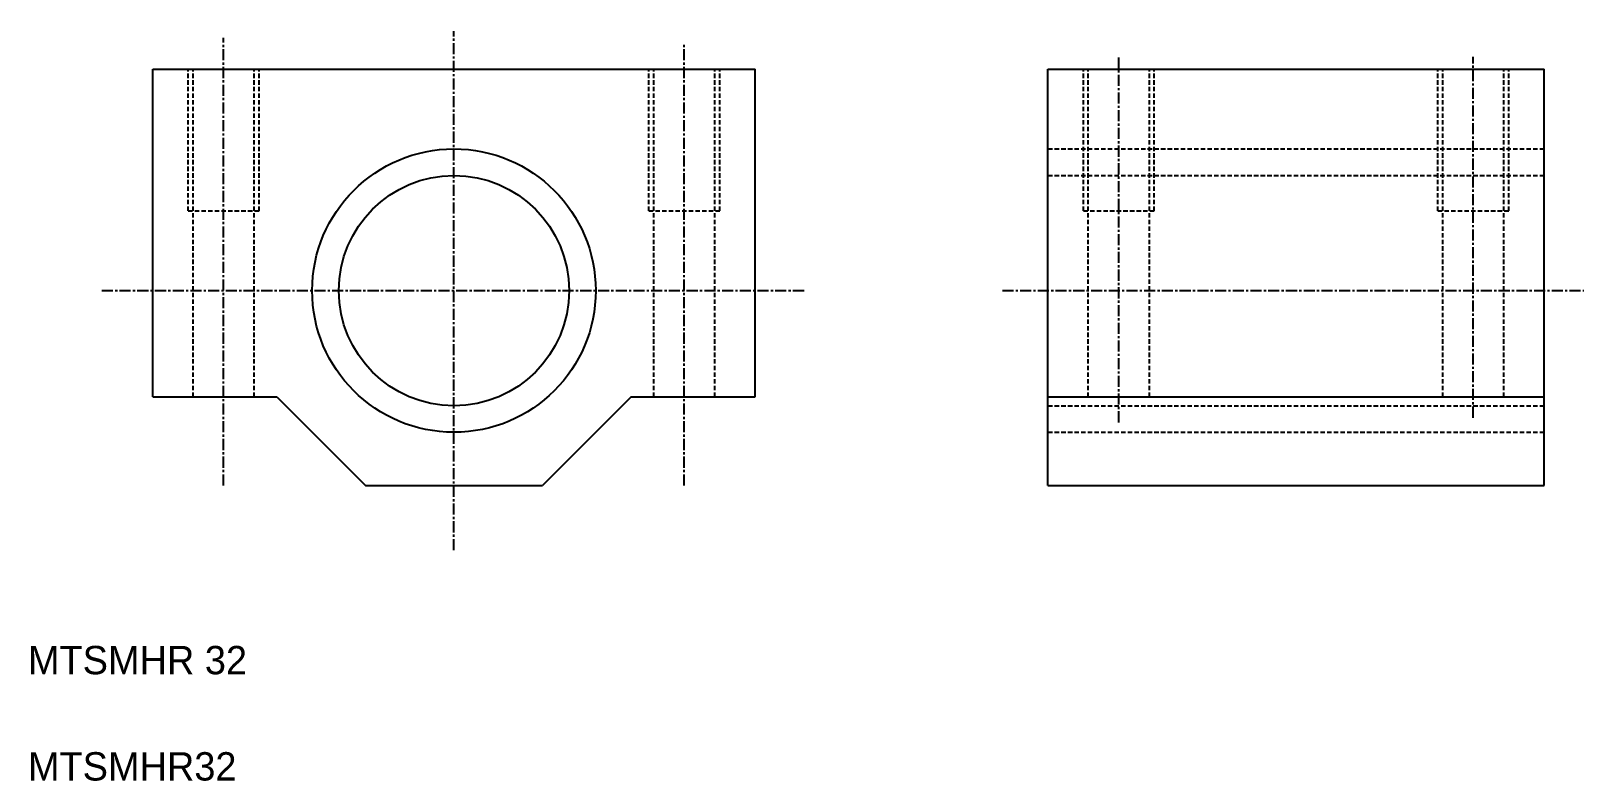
# Model space of a CAD drawing. Extents: x 52 to 227, y 203 to 288.
import ezdxf

# ---------------------------------------------------------------- set-up
doc = ezdxf.new("R2010")
doc.units = 0
doc.linetypes.add('CENTER', pattern=[2, 1.25, -0.25, 0.25, -0.25])
doc.linetypes.add('DASHED', pattern=[0.75, 0.5, -0.25])
doc.layers.get('0').update_dxf_attribs({"linetype": 'CONTINUOUS'})
doc.layers.add('CENTER', color=1, linetype='CENTER')

msp = doc.modelspace()

# ---------------------------------------------------------------- linework, layer by layer
at = {"color": 7, "linetype": 'CONTINUOUS'}
for p, q in [((65.54, 246.39), (65.54, 283.4)), ((65.54, 283.39), (133.54, 283.39)), ((133.54, 246.39), (133.54, 283.4)), ((166.58, 236.39), (166.58, 283.39)), ((166.58, 283.39), (222.58, 283.39)), ((222.58, 236.39), (222.58, 283.4)), ((65.54, 246.39), (79.54, 246.39)), ((79.54, 246.39), (89.54, 236.39)), ((119.54, 246.39), (109.54, 236.39)), ((119.54, 246.39), (133.54, 246.39)), ((166.58, 246.39), (222.58, 246.39)), ((89.54, 236.39), (109.54, 236.39)), ((166.58, 236.39), (222.58, 236.39))]:
    msp.add_line(p, q, dxfattribs=at)
at = {"color": 3, "linetype": 'DASHED'}
for p, q in [((69.54, 267.39), (69.54, 283.39)), ((70.09, 246.39), (70.09, 283.39)), ((76.99, 246.39), (76.99, 283.39)), ((77.54, 267.39), (77.54, 283.39)), ((121.54, 267.39), (121.54, 283.39)), ((122.09, 246.39), (122.09, 283.39)), ((128.99, 246.39), (128.99, 283.39)), ((129.54, 267.39), (129.54, 283.39)), ((170.58, 267.39), (170.58, 283.39)), ((171.13, 246.39), (171.13, 283.39)), ((178.03, 246.39), (178.03, 283.39)), ((178.58, 267.39), (178.58, 283.39)), ((210.58, 267.39), (210.58, 283.39)), ((211.13, 246.39), (211.13, 283.39)), ((218.03, 246.39), (218.03, 283.39)), ((218.58, 267.39), (218.58, 283.39)), ((166.58, 274.39), (222.58, 274.39)), ((166.58, 271.39), (222.58, 271.39)), ((69.54, 267.39), (77.54, 267.39)), ((121.54, 267.39), (129.54, 267.39)), ((170.58, 267.39), (178.58, 267.39)), ((210.58, 267.39), (218.58, 267.39)), ((166.58, 245.39), (222.58, 245.39)), ((166.58, 242.39), (222.58, 242.39))]:
    msp.add_line(p, q, dxfattribs=at)
at = {"color": 3, "linetype": 'CONTINUOUS'}
msp.add_circle((99.54, 258.39), 16, dxfattribs=at)
at = {"color": 7, "linetype": 'CONTINUOUS'}
msp.add_circle((99.54, 258.39), 13, dxfattribs=at)
at = {"layer": 'CENTER', "color": 1, "linetype": 'CENTER'}
for p, q in [((99.54, 229.09), (99.54, 287.7)), ((73.54, 236.39), (73.54, 286.94)), ((125.54, 236.39), (125.54, 286.38)), ((174.58, 243.51), (174.58, 284.71)), ((214.58, 244.04), (214.58, 284.8)), ((59.8, 258.39), (139.29, 258.39)), ((161.44, 258.39), (227.07, 258.39))]:
    msp.add_line(p, q, dxfattribs=at)

# ---------------------------------------------------------------- texts
at = {"color": 7, "linetype": 'CONTINUOUS'}
for s, p in [('MTSMHR 32', (51.46, 215.07)), ('MTSMHR32', (51.46, 203.07))]:
    msp.add_text(s, height=3.2, dxfattribs=at).set_placement(p)

doc.saveas('drawing.dxf')
